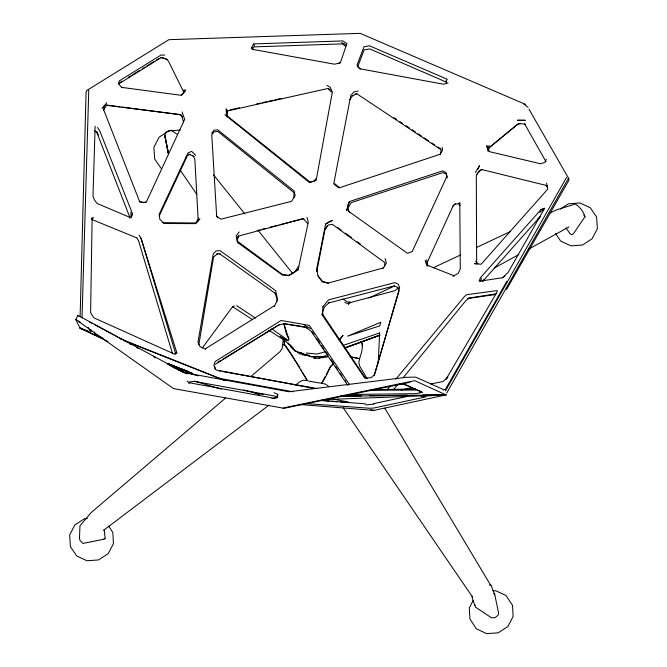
<?xml version="1.0" encoding="UTF-8"?>
<svg xmlns="http://www.w3.org/2000/svg" width="667" height="667" viewBox="0 0 667 667"><rect width="100%" height="100%" fill="white"/><g stroke="black" fill="none" stroke-linecap="round" stroke-linejoin="round"><path stroke-width="1" d="M121.319 87.327L180.649 95.231L184.025 92.371L184.059 89.661M92.129 217.951L90.604 312.74L94.022 317.884L174.079 353.944L176.822 352.735L140.995 238.152L139.044 235.067M129.523 218.151L129.565 216.617L96.432 131.399L98.416 135.017M80.115 316.825L86.068 92.546L86.61 90.604L168.851 39.687L360.147 33.35L525.546 104.411M293.88 197.724L294.014 192.688L217.809 131.424L214.115 131.799L211.764 134.884L216.675 216.416L220.91 219.185L291.554 201.342L295.139 195.656L294.18 191.045L217.642 129.757L213.99 130.19L211.639 133.317M82.016 317.834L88.753 90.228M95.139 126.155L92.971 196.156L94.472 200.05L97.207 203.518L130.123 217.475L132.541 213.907L99.925 131.291L97.549 127.439M277.639 396.94L277.764 394.364L273.995 392.671M384.717 266.15L384.884 262.673L332.491 224.387L328.264 224.987L324.962 229.648L316.817 271.486M378.247 362.981L379.681 332.374M94.606 332.024L94.489 333.95L102.876 338.194M250.792 376.555L280.057 351.626L282.174 348.416L283.333 339.261M104.102 106.195L103.702 109.838L139.753 201.943L146.098 202.501L184.667 119.343L182.099 111.948M226.922 116.783L227.664 110.889L226.063 108.721L226.547 115.416L309.997 181.991L314.049 181.074L316.133 178.489M276.755 301.918L277.147 298.916L274.721 292.329M488.619 150.734L489.011 147.832L517.342 124.521L520.418 123.412M226.713 113.548L227.03 111.556M198.841 344.672L213.565 257.037L217.784 253.535M498.316 614.841L498.599 613.198L494.839 594.889L491.262 585.751L489.52 584.867M325.604 224.095L332.283 220.519L329.323 221.544L325.604 224.095L316.675 269.018L317.959 275.846L322.219 281.849L328.589 283.392M237.402 241.229L282.566 274.579L288.653 275.296L298.132 269.685L308.296 222.194L307.012 217.5M440.187 154.669L441.229 149.867L356.795 93.747L352.518 95.923M347.999 205.011L346.69 210.772L349.366 201.567L442.713 170.885L445.94 172.528L446.99 176.213L412.214 251.559L407.537 253.377L348.416 211.164L347.999 205.011L349.366 201.567M374.12 375.488L399.066 291.004L397.74 287.427L394.272 285.926L328.548 302.96M344.681 302.334L348.574 304.077L348.999 302.693L350.2 302.126L347.832 302.084L342.921 299.083M237.202 240.212L238.553 236.068L303.885 218.509L292.946 221.336M131.232 217.842L132.541 213.907M277.764 394.364L276.455 398.016L277.714 397.215L273.478 398.091L188.961 382.716M550.108 212.906L556.712 209.805L575.404 204.019C579.831 206.912 583.558 211.647 584.992 216.675L573.42 233.717L571.919 234.751L570.143 233.892L566.016 227.922M322.369 312.706L324.379 307.145L329.49 302.218M480.39 281.482L481.566 278.256M546.356 159.355L544.747 162.431L540.587 163.782L489.645 151.701L487.769 148.983L489.111 145.356M357.987 65.975L364.14 49.85L369.851 48.958L446.607 82.224M274.37 306.428L277.48 299.591L275.704 290.687L220.168 250.709L216.233 250.892L213.307 253.668L197.932 342.371L200.017 346.532L205.653 349.241M453.51 204.986L427.18 262.523L427.83 266.033M159.18 216.008L187.444 155.628L190.045 154.21M477.83 169.31L479.556 165.708L475.338 172.486M185.643 158.321L186.993 155.536M108.029 341.579L79.998 328.089L75.788 319.576L77.889 315.391L184.159 372.62L188.144 373.812M473.111 600.583L469.31 607.895L469.927 619.018L476.405 628.823L486.693 633.65L498.224 632.808L507.895 626.513L513.123 616.466L512.498 605.344L506.028 595.539L495.731 590.712L492.855 590.92M325.413 376.255L321.702 383.333L308.546 381.082M326.338 374.479L330.507 366.517L333.542 363.348M566.55 177.43L445.531 390.787M446.673 393.088L568.567 178.122M544.614 208.279L508.154 272.344L502.534 277.722L479.139 281.291L480.365 277.772L540.954 209.58L544.614 208.279L539.736 212.498M506.778 281.382L445.239 389.67L443.23 389.87M506.528 289.47L568.709 180.599L569.001 179.081L528.998 109.205M349.967 99.716L352.551 95.339M348.307 207.487L351.192 202.618L443.138 172.545L446.331 174.245L447.307 177.989M103.46 110.255L106.437 105.294L180.065 114.591L182.233 116.833M253.302 49.725L251.517 47.515L253.552 49.525L334.442 64.19L340.337 62.881L346.898 43.563L342.871 40.92L253.685 43.922L251.517 47.515L252.059 49.175M324.962 229.648L327.547 225.404M382.783 268.751L386.351 263.115L385.134 258.604M294.864 271.969L298.691 266.133M198.916 218.109L195.673 222.986L162.89 222.653M482.683 281.432L483.817 279.748M184.025 92.371L185.718 90.037L181.499 95.439M236.935 238.294L238.553 236.068M202.284 348.066L232.408 306.987L234.425 305.978M236.985 238.261L238.678 235.985M239.136 231.958L236.126 235.901L237.452 242.396L282.291 274.996L289.128 275.629L298.132 269.685M339.378 340.228L343.055 335.401L339.053 339.845M497.824 615.408L494.856 617.8L491.337 617.684L475.388 607.078L475.079 604.944M393.447 389.72L397.365 384.901M403.252 377.664L465.333 301.267L468.593 298.357L495.714 294.514M387.294 389.511L390.612 385.509M395.915 379.114L464.24 296.782L466.575 294.706L497.207 290.587L497.057 292.004L446.198 379.039M348.574 304.077L350.2 302.126M102.009 108.479L106.787 102.76M446.223 378.964L447.891 377.055L442.971 381.532L430.757 383.992M199.967 218.959L195.89 223.612L163.915 223.487L159.755 219.16L159.238 214.115L187.986 152.918L191.629 151.351L195.706 155.369M482.966 281.04L540.378 216.442M252.251 48.774L253.985 46.882L342.096 43.88L345.464 46.073M476.438 174.504L481.232 169.426L547.09 185.634M91.888 219.101L93.247 217.684L91.979 218.751M452.91 206.261L455.578 203.61M188.611 383.125L189.987 381.774L194.631 381.416L274.671 396.023L276.863 397.349M175.004 354.502L176.822 352.735M398.216 287.794L395.197 290.612L349.8 302.726M568.959 226.938L528.848 249.024M225.488 398.116L91.037 512.665L79.948 525.888L79.481 538.327L79.932 540.328L82.966 543.422L103.51 539.353L105.111 538.319L104.244 529.731M332.808 364.582L330.507 366.517L326.488 375.354L321.702 383.333L325.563 384.117L328.623 386.426M488.653 148.124L518.392 123.653M103.51 539.353L105.111 538.319M103.535 530.365L268.859 405.236M295.439 385.109L300.425 381.341L303.585 380.148L307.387 380.665L302.826 372.936M361.989 345.781L362.523 345.389L361.556 341.829M502.534 277.722L504.936 276.13M560.397 209.029L568.459 203.785L579.982 202.943L590.278 207.77L596.581 216.975L597.374 228.689L592.146 238.744L582.474 245.031L570.952 245.881L560.655 241.054L555.503 233.517M205.361 348.824L274.37 305.719M118.843 83.859L161.172 57.579L165.716 58.629L168.259 60.797L183.658 92.013M215.224 364.374L278.364 325.196L284.417 323.628L306.211 327.589L311.122 331.224L347.824 385.459M118.676 83.333L122.178 81.174M128.314 77.389L130.94 75.771M132.691 74.687L139.703 70.36M142.329 68.743L144.956 67.117M146.707 66.033L153.71 61.714M156.345 60.088L158.971 58.471M218.001 362.198L220.635 360.58M222.394 359.505L279.531 324.521M338.261 63.623L339.811 62.715M453.085 276.263L458.179 273.362L460.288 268.976L459.788 202.468M494.205 268.092L518.818 254.544M481.891 169.71L478.989 171.294L476.305 175.629L476.655 262.665M327.881 355.511L326.171 356.403L311.614 356.77L302.701 354.11L300.242 352.451M284.275 339.32L284.467 344.497L283.1 345.156L283 344.405M369.043 297.949L394.505 285.985M433.166 267.826L460.522 254.986M476.546 247.457L510.497 231.507M537.852 218.659L539.736 217.775M325.596 351.734L316.983 354.044L306.161 353.018M344.964 348.116L379.523 335.284M344.414 348.049L379.448 335.276M313.823 358.596L318.826 358.112L323.52 356.411M344.38 348.074L380.048 335.234M144.139 202.568L145.823 201.984M319.977 357.654L325.563 355.711M347.507 394.556L416.225 393.647L422.219 392.263L405.328 384.5M343.413 345.323L378.781 333.233M383.141 267.976L328.573 282.991L322.57 281.441L317.959 275.846M448.082 82.983L443.497 84.217L359.48 68.709L356.987 65.083L364.04 46.74L369.451 45.773L447.24 79.248L445.948 81.349L446.64 83.533M257.137 230.59L260.122 229.823M262.114 229.306L265.099 228.539M270.068 227.247L278.031 225.196M280.015 224.679L290.954 221.853M540.954 209.58L543.73 208.921M292.863 347.499L291.221 346.39L295.381 350.984L311.614 356.77L319.46 356.42M230.232 109.872L239.378 107.821M256.645 103.952L260.705 103.035M262.74 102.585L266.8 101.667M268.834 101.217L272.895 100.3M274.929 99.85L281.024 98.483M373.528 403.677L406.795 396.523M300.217 404.527L373.895 410.388L446.04 394.914L414.699 380.674L282.758 408.062L175.413 388.944L173.153 388.336L78.222 321.244M354.952 94.072L356.837 93.68M283.083 408.496L410.113 382.291M401.242 389.937L412.439 387.685M358.112 91.079L354.185 91.754L350.784 95.414L333.708 183.917L338.953 187.952L440.312 154.177L442.496 150.2L442.154 147.357M467.625 298.274L496.098 293.813M318.826 358.112L327.447 356.953M271.844 398.558L275.529 398.124M365.733 404.944L373.912 404.135M180.307 130.065L168.776 130.907L159.105 137.194L153.877 147.249L154.677 158.963L160.972 168.176M87.41 518.467L84.526 518.676L74.854 524.971L69.626 535.017L70.419 546.74L76.722 555.944L87.018 560.772L98.541 559.93L108.212 553.635L113.44 543.588L112.823 532.466L108.638 526.013M454.944 204.002L459.947 203.81M324.596 399.625L446.04 394.914L422.895 394.972M216.508 254.01L220.277 253.91M373.178 389.695L415.499 389.019M340.804 396.165L361.589 395.865M369.902 395.739L407.304 395.197M340.403 396.24L446.04 394.914L421.236 396.173L425.621 396.94L373.962 407.996L369.877 408.271L305.478 403.543M370.352 390.287L416.016 390.045M399.216 384.025L403.368 384.142L422.219 392.263M164.641 55.111L161.172 54.961L119.151 80.99L118.626 84.125L122.186 87.836M263.198 394.222L259.146 394.014L243.538 389.937M519.418 123.712L525.538 124.079M321.01 400.308L365.541 403.86M323.045 400.692L329.265 401.184M331.332 401.351L337.544 401.842M340.654 402.084L345.831 402.493M106.678 105.044L119.993 106.795M122.044 107.062L181.466 114.849L183.525 122.028M283.35 323.737L300.875 326.263M302.935 326.563L305.002 326.863M218.684 370.802L220.735 371.169M222.778 371.536L316.875 388.502M217.525 378.014L292.988 391.779M333.775 399.225L348.091 401.968L348.941 402.743M175.088 368.226L184.159 372.62L288.911 391.737L406.628 377.289L413.515 377.147L415.858 377.197L444.089 389.845M370.827 409.83L373.895 410.388M309.605 355.394L302.701 354.11L300.35 352.368M315.516 356.503L317.492 356.87M314.932 388.611L215.958 369.96L213.824 365.166L215.149 361.539L281.149 320.477L309.305 325.388L349.425 384.492M301.676 354.636L305.711 355.453M313.782 357.087L315.799 357.504M352.593 357.137L359.58 358.688L361.722 351.876L362.523 345.389L361.172 341.587M187.377 372.795L198.307 375.888M194.631 381.132L221.311 389.211M350.167 356.812L359.58 358.688L358.829 362.581L359.713 366.2L367.183 378.681M253.527 392.371L259.446 394.297M160.722 57.387L167.175 59.521M341.471 42.73L344.489 43.772L345.89 45.548M139.328 201.359L142.505 202.568M187.344 372.319L179.69 369.118M180.924 368.601L188.377 371.527M454.285 275.88L427.455 265.274L426.647 259.838M124.045 340.704L224.379 380.365M120.735 338.953L225.279 380.657M168.634 363.865L192.771 373.553L168.709 363.807M79.998 328.089L88.678 331.591L79.998 328.089L100.759 337.61M167.667 363.598L192.713 373.745M91.354 219.285L136.627 237.802M182.274 371.069L167.667 364.282M253.718 392.321L259.196 394.681M89.703 322.244L92.079 323.278M188.786 154.102L194.189 156.662M105.653 104.911L106.437 105.294M171.069 366.25L175.746 368.526M177.614 369.435L184.159 372.62M304.752 325.513L310.347 328.489M305.861 327.322L307.579 328.239M94.806 324.762L102.985 329.215M104.794 330.198L110.247 333.167M112.064 334.159L113.882 335.142M115.699 336.135L117.517 337.127M119.335 338.111L121.152 339.103M129.323 343.555L131.141 344.539M136.593 347.507L138.411 348.499M153.852 356.903L155.669 357.887M326.913 85.401L330.273 87.277L332.349 92.113L316.133 180.39L309.555 182.65L224.896 114.691M75.788 319.576L80.098 322.044M360.497 69.018L357.745 66.95M280.023 336.201L287.152 340.787M232.625 306.745L252.518 319.643M268.959 330.298L284.534 340.395L289.395 344.706M236.71 305.653L255.494 318.109M271.727 328.864L288.561 340.637M393.964 117.675L396.548 119.401M399.992 121.711L402.576 123.437M406.02 125.738L409.471 128.039M412.056 129.773L415.499 132.074M418.084 133.8L421.527 136.101M424.112 137.836L428.422 140.712M431.866 143.013L434.45 144.747M437.894 147.048L440.478 148.774M227.189 110.555L227.664 110.889L327.997 88.478L331.382 92.046M328.573 88.586L330.232 89.753M219.335 253.552L274.804 293.071M337.827 227.705L341.187 230.14M345.398 233.175L351.284 237.427M357.17 241.687L360.53 244.114M300.342 354.269L291.554 347.857L288.177 342.871M177.389 134.434L171.161 130.273L166.692 131.657L165.124 133.817L164.991 136.652L168.551 153.927L164.891 135.785L168.376 154.11M523.67 103.902L528.122 107.287M334.676 183.692L339.186 187.385M77.889 315.391L78.606 316.008M94.406 130.549L97.382 133.108M187.202 381.024L189.345 382.95M475.663 261.347L477.847 263.715L474.587 263.69L481.149 264.232L547.749 189.086L546.657 183.108M284.059 339.453L284.467 344.497L299.791 367.784M303.485 218.868L307.737 223.587M213.507 174.854L244.764 213.79M258.437 230.824L292.946 273.82M291.471 346.907L294.672 350.959M583.733 215.024L584.992 216.675M458.521 203.235L460.155 205.444M493.83 593.505L494.839 594.889M290.52 344.831L291.662 346.473M284.467 344.497C293.355 355.794 299.6 368.668 307.387 380.665M180.332 170.36L196.823 194.389M343.297 407.904L472.453 596.94L472.294 596.14L472.194 597.807L474.746 605.361M321.552 314.065L365.057 378.464M312.189 331.799L313.94 334.392M316.85 338.711L319.768 343.021M321.519 345.614L323.854 349.066M326.18 352.526L327.931 355.111M330.849 359.43L333.767 363.748M335.509 366.341L337.844 369.793M340.178 373.253L341.929 375.838M344.839 380.157L346.006 381.883M546.165 185.351L547.44 187.444M384.776 408.112L490.87 585.593M300.809 369.501L301.817 371.219M524.637 123.92L546.031 161.789M136.918 237.852L138.594 240.929L172.436 353.377M216.442 215.524L217.609 217.742M88.144 327.389L90.512 331.941M193.055 155.653L194.839 159.163L198.207 220.86M90.737 329.515L91.612 331.299M348.507 209.88L349.433 212.448M425.154 260.405L426.947 265.933M140.995 238.152L175.404 352.91M487.769 148.983L486.793 145.606L488.127 151.459M253.685 43.922L254.41 46.423M322.561 312.881L322.886 314.774M130.757 212.306L131.124 215.474M214.649 366.158L214.899 368.868M420.077 391.212L420.085 392.996M322.878 306.728L322.57 314.157L365.374 378.006L371.069 377.73L374.629 374.629L399.641 287.585L398.199 284.109L394.756 282.625L328.598 299.867L322.878 306.728M380.715 322.311L379.84 325.863L347.549 336.185L380.715 322.311M525.146 120.293L517.484 120.277L525.146 120.293M288.944 339.228L286.343 333.608L284.117 324.604L288.944 339.228"/></g></svg>
